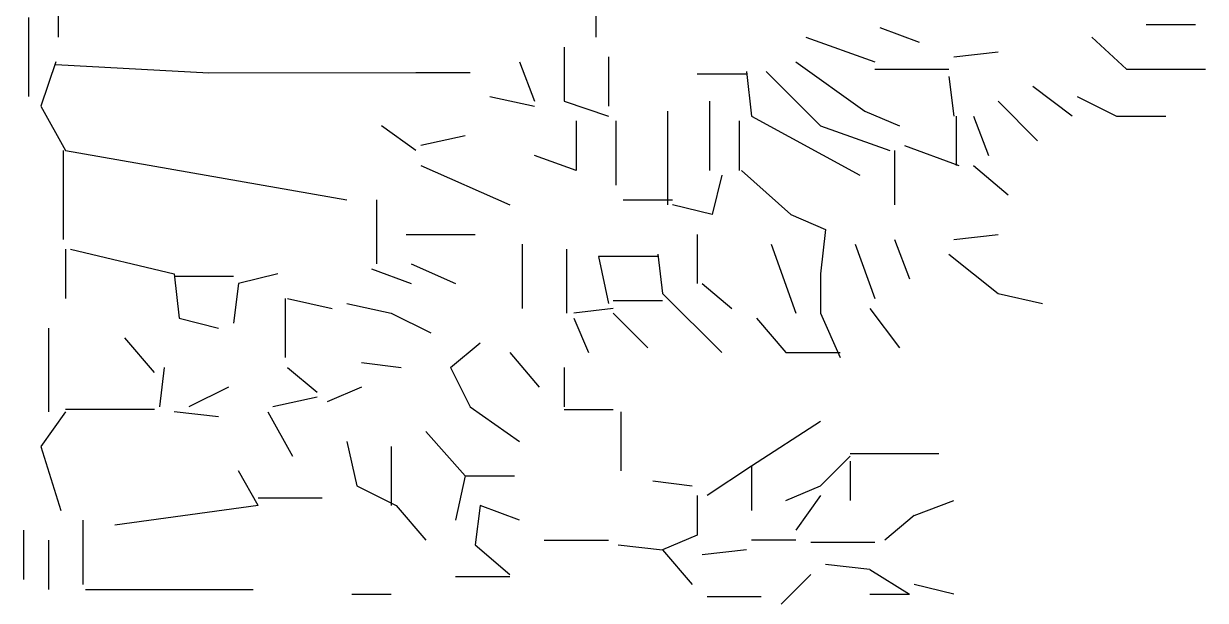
# Model space of a CAD drawing. Header units: millimetres. Extents: x 79741 to 173011, y 86123 to 135501.
# Drawn here: x 122248 to 123443, y 100824 to 101407 of the extents above; entities that cross this region are included whole.
import ezdxf

# ---------------------------------------------------------------- set-up
doc = ezdxf.new("R2010")
doc.units = ezdxf.units.MM

# ---------------------------------------------------------------- blocks, each defined once
blk = doc.blocks.new('A$C53ED0D15')
at = {"linetype": 'Continuous'}
for p, q in [((3069, 8471.5), (3069, 8531.3)), ((3069, 8471.5), (3069, 8531.3)), ((2525.5, 8526.3), (2525.5, 8471.5)), ((2495.6, 8491.4), (2495.6, 8411.6)), ((3355.7, 8481.4), (3395.6, 8466.5)), ((3355.7, 8481.4), (3395.6, 8466.5)), ((3355.7, 8481.4), (3395.6, 8466.5)), ((3355.7, 8481.4), (3395.6, 8466.5)), ((3674.8, 8483.9), (3624.9, 8483.9)), ((3674.8, 8483.9), (3624.9, 8483.9)), ((3674.8, 8483.9), (3624.9, 8483.9)), ((3280.9, 8471.5), (3350.7, 8446.5)), ((3280.9, 8471.5), (3350.7, 8446.5)), ((3280.9, 8471.5), (3350.7, 8446.5)), ((3280.9, 8471.5), (3350.7, 8446.5)), ((3570.1, 8471.5), (3605, 8439.1)), ((3036.6, 8461.5), (3036.6, 8406.6)), ((3036.6, 8461.5), (3036.6, 8406.6)), ((3430.5, 8451.5), (3475.3, 8456.5)), ((3430.5, 8451.5), (3475.3, 8456.5)), ((3430.5, 8451.5), (3475.3, 8456.5)), ((2523, 8446.5), (2508, 8401.7)), ((2523, 8446.5), (2508, 8401.7)), ((2523, 8446.5), (2508, 8401.7)), ((2523, 8446.5), (2508, 8401.7)), ((2523, 8444), (2677.6, 8435.3)), ((2523, 8444), (2677.6, 8435.3)), ((2523, 8444), (2677.6, 8435.3)), ((2523, 8444), (2677.6, 8435.3)), ((2523, 8444), (2677.6, 8435.3)), ((2523, 8444), (2677.6, 8435.3)), ((2523, 8444), (2677.6, 8435.3)), ((2523, 8444), (2677.6, 8435.3)), ((2991.7, 8446.5), (3006.7, 8406.6)), ((3081.5, 8451.5), (3081.5, 8401.7)), ((3081.5, 8451.5), (3081.5, 8401.7)), ((3270.9, 8446.5), (3340.7, 8396.7)), ((3270.9, 8446.5), (3340.7, 8396.7)), ((3270.9, 8446.5), (3340.7, 8396.7)), ((2677.6, 8435.3), (2887, 8435.9)), ((2677.6, 8435.3), (2887, 8435.9)), ((2677.6, 8435.3), (2887, 8435.9)), ((2677.6, 8435.3), (2887, 8435.9)), ((2677.6, 8435.3), (2887, 8435.9)), ((2677.6, 8435.3), (2887, 8435.9)), ((2677.6, 8435.3), (2887, 8435.9)), ((2677.6, 8435.3), (2887, 8435.9)), ((2887, 8435.9), (2941.8, 8435.9)), ((2887, 8435.9), (2941.8, 8435.9)), ((2887, 8435.9), (2941.8, 8435.9)), ((2887, 8435.9), (2941.8, 8435.9)), ((2887, 8435.9), (2941.8, 8435.9)), ((2887, 8435.9), (2941.8, 8435.9)), ((2887, 8435.9), (2941.8, 8435.9)), ((2887, 8435.9), (2941.8, 8435.9)), ((3221.1, 8434.1), (3171.2, 8434.1)), ((3221.1, 8434.1), (3171.2, 8434.1)), ((3221.1, 8434.1), (3171.2, 8434.1)), ((3221.1, 8434.1), (3171.2, 8434.1)), ((3221.1, 8436.6), (3226, 8391.7)), ((3241, 8436.6), (3295.8, 8381.7)), ((3241, 8436.6), (3295.8, 8381.7)), ((3350.7, 8439.1), (3425.5, 8439.1)), ((3425.5, 8431.6), (3430.5, 8391.7)), ((3425.5, 8431.6), (3430.5, 8391.7)), ((3605, 8439.1), (3684.8, 8439.1)), ((3550.1, 8391.7), (3510.3, 8421.6)), ((3550.1, 8391.7), (3510.3, 8421.6)), ((3550.1, 8391.7), (3510.3, 8421.6)), ((3550.1, 8391.7), (3510.3, 8421.6)), ((3550.1, 8391.7), (3510.3, 8421.6)), ((2961.8, 8411.6), (3006.7, 8401.7)), ((3555.1, 8411.6), (3595, 8391.7)), ((2508, 8401.7), (2533, 8356.8)), ((2508, 8401.7), (2533, 8356.8)), ((2508, 8401.7), (2533, 8356.8)), ((2508, 8401.7), (2533, 8356.8)), ((3036.6, 8406.6), (3081.5, 8391.7)), ((3141.3, 8396.7), (3141.3, 8301.9)), ((3183.7, 8406.6), (3183.7, 8336.8)), ((3183.7, 8406.6), (3183.7, 8336.8)), ((3183.7, 8406.6), (3183.7, 8336.8)), ((3340.7, 8396.7), (3375.6, 8381.7)), ((3340.7, 8396.7), (3375.6, 8381.7)), ((3340.7, 8396.7), (3375.6, 8381.7)), ((3475.3, 8406.6), (3515.2, 8366.8)), ((3475.3, 8406.6), (3515.2, 8366.8)), ((3475.3, 8406.6), (3515.2, 8366.8)), ((3475.3, 8406.6), (3515.2, 8366.8)), ((3475.3, 8406.6), (3515.2, 8366.8)), ((3049, 8386.7), (3049, 8336.8)), ((3049, 8386.7), (3049, 8336.8)), ((3049, 8386.7), (3049, 8336.8)), ((3049, 8386.7), (3049, 8336.8)), ((3049, 8386.7), (3049, 8336.8)), ((3088.9, 8386.7), (3088.9, 8321.9)), ((3213.6, 8386.7), (3213.6, 8336.8)), ((3226, 8391.7), (3335.7, 8331.9)), ((3433, 8391.7), (3433, 8341.8)), ((3433, 8391.7), (3433, 8341.8)), ((3450.4, 8391.7), (3465.4, 8351.8)), ((3595, 8391.7), (3644.9, 8391.7)), ((2887, 8356.8), (2852.1, 8381.7)), ((2936.8, 8371.7), (2892, 8361.8)), ((3295.8, 8381.7), (3365.7, 8356.8)), ((3295.8, 8381.7), (3365.7, 8356.8)), ((3380.6, 8361.8), (3435.5, 8341.8)), ((3380.6, 8361.8), (3435.5, 8341.8)), ((3380.6, 8361.8), (3435.5, 8341.8)), ((3380.6, 8361.8), (3435.5, 8341.8)), ((3380.6, 8361.8), (3435.5, 8341.8)), ((3380.6, 8361.8), (3435.5, 8341.8)), ((2530.5, 8356.8), (2530.5, 8267)), ((2533, 8356.8), (2817.2, 8306.9)), ((3049, 8336.8), (3006.7, 8351.8)), ((3049, 8336.8), (3006.7, 8351.8)), ((3049, 8336.8), (3006.7, 8351.8)), ((3049, 8336.8), (3006.7, 8351.8)), ((3049, 8336.8), (3006.7, 8351.8)), ((3370.6, 8356.8), (3370.6, 8301.9)), ((2892, 8341.8), (2981.7, 8301.9)), ((2892, 8341.8), (2981.7, 8301.9)), ((2892, 8341.8), (2981.7, 8301.9)), ((2892, 8341.8), (2981.7, 8301.9)), ((2892, 8341.8), (2981.7, 8301.9)), ((2892, 8341.8), (2981.7, 8301.9)), ((3216.1, 8336.8), (3265.9, 8292)), ((3216.1, 8336.8), (3265.9, 8292)), ((3216.1, 8336.8), (3265.9, 8292)), ((3216.1, 8336.8), (3265.9, 8292)), ((3450.4, 8341.8), (3485.3, 8311.9)), ((3450.4, 8341.8), (3485.3, 8311.9)), ((3450.4, 8341.8), (3485.3, 8311.9)), ((3450.4, 8341.8), (3485.3, 8311.9)), ((3450.4, 8341.8), (3485.3, 8311.9)), ((3196.1, 8331.9), (3186.2, 8292)), ((3196.1, 8331.9), (3186.2, 8292)), ((3196.1, 8331.9), (3186.2, 8292)), ((3196.1, 8331.9), (3186.2, 8292)), ((2847.1, 8306.9), (2847.1, 8242.1)), ((2847.1, 8306.9), (2847.1, 8242.1)), ((2847.1, 8306.9), (2847.1, 8242.1)), ((3096.4, 8306.9), (3146.3, 8306.9)), ((3186.2, 8292), (3146.3, 8301.9)), ((3186.2, 8292), (3146.3, 8301.9)), ((3186.2, 8292), (3146.3, 8301.9)), ((3186.2, 8292), (3146.3, 8301.9)), ((3265.9, 8292), (3300.8, 8277)), ((3265.9, 8292), (3300.8, 8277)), ((3265.9, 8292), (3300.8, 8277)), ((3265.9, 8292), (3300.8, 8277)), ((3265.9, 8292), (3300.8, 8277)), ((3300.8, 8277), (3295.8, 8232.1)), ((3300.8, 8277), (3295.8, 8232.1)), ((3300.8, 8277), (3295.8, 8232.1)), ((3300.8, 8277), (3295.8, 8232.1)), ((3300.8, 8277), (3295.8, 8232.1)), ((3300.8, 8277), (3295.8, 8232.1)), ((2877, 8272), (2946.8, 8272)), ((3171.2, 8272), (3171.2, 8222.2)), ((3171.2, 8272), (3171.2, 8222.2)), ((3171.2, 8272), (3171.2, 8222.2)), ((3370.6, 8267), (3385.6, 8227.1)), ((3370.6, 8267), (3385.6, 8227.1)), ((3430.5, 8267), (3475.3, 8272)), ((3430.5, 8267), (3475.3, 8272)), ((3430.5, 8267), (3475.3, 8272)), ((3430.5, 8267), (3475.3, 8272)), ((3430.5, 8267), (3475.3, 8272)), ((3430.5, 8267), (3475.3, 8272)), ((3430.5, 8267), (3475.3, 8272)), ((3430.5, 8267), (3475.3, 8272)), ((3430.5, 8267), (3475.3, 8272)), ((2533, 8257.1), (2533, 8207.2)), ((2533, 8257.1), (2533, 8207.2)), ((2533, 8257.1), (2533, 8207.2)), ((2538, 8257.1), (2642.7, 8232.1)), ((2538, 8257.1), (2642.7, 8232.1)), ((2994.2, 8262.1), (2994.2, 8197.2)), ((2994.2, 8262.1), (2994.2, 8197.2)), ((2994.2, 8262.1), (2994.2, 8197.2)), ((2994.2, 8262.1), (2994.2, 8197.2)), ((3039.1, 8257.1), (3039.1, 8192.2)), ((3039.1, 8257.1), (3039.1, 8192.2)), ((3039.1, 8257.1), (3039.1, 8192.2)), ((3131.3, 8252.1), (3136.3, 8212.2)), ((3131.3, 8252.1), (3136.3, 8212.2)), ((3246, 8262.1), (3270.9, 8192.2)), ((3330.8, 8262.1), (3350.7, 8207.2)), ((3330.8, 8262.1), (3350.7, 8207.2)), ((3330.8, 8262.1), (3350.7, 8207.2)), ((3330.8, 8262.1), (3350.7, 8207.2)), ((3330.8, 8262.1), (3350.7, 8207.2)), ((3425.5, 8252.1), (3475.3, 8212.2)), ((2882, 8242.1), (2926.9, 8222.2)), ((2882, 8242.1), (2926.9, 8222.2)), ((2882, 8242.1), (2926.9, 8222.2)), ((2882, 8242.1), (2926.9, 8222.2)), ((3131.3, 8249.6), (3071.5, 8249.6)), ((3071.5, 8249.6), (3081.5, 8202.2)), ((3131.3, 8249.6), (3071.5, 8249.6)), ((3071.5, 8249.6), (3081.5, 8202.2)), ((2642.7, 8232.1), (2647.7, 8187.3)), ((2642.7, 8232.1), (2647.7, 8187.3)), ((2642.7, 8232.1), (2647.7, 8187.3)), ((2642.7, 8232.1), (2647.7, 8187.3)), ((2642.7, 8232.1), (2647.7, 8187.3)), ((2642.7, 8232.1), (2647.7, 8187.3)), ((2642.7, 8229.6), (2702.5, 8229.6)), ((2642.7, 8229.6), (2702.5, 8229.6)), ((2747.4, 8232.1), (2707.5, 8222.2)), ((2747.4, 8232.1), (2707.5, 8222.2)), ((2747.4, 8232.1), (2707.5, 8222.2)), ((2747.4, 8232.1), (2707.5, 8222.2)), ((2747.4, 8232.1), (2707.5, 8222.2)), ((2747.4, 8232.1), (2707.5, 8222.2)), ((2747.4, 8232.1), (2707.5, 8222.2)), ((2747.4, 8232.1), (2707.5, 8222.2)), ((2747.4, 8232.1), (2707.5, 8222.2)), ((2747.4, 8232.1), (2707.5, 8222.2)), ((2747.4, 8232.1), (2707.5, 8222.2)), ((2747.4, 8232.1), (2707.5, 8222.2)), ((2842.1, 8237.1), (2882, 8222.2)), ((2842.1, 8237.1), (2882, 8222.2)), ((3295.8, 8232.1), (3295.8, 8192.2)), ((2707.5, 8222.2), (2702.5, 8182.3)), ((3176.2, 8222.2), (3206.1, 8197.2)), ((3176.2, 8222.2), (3206.1, 8197.2)), ((3176.2, 8222.2), (3206.1, 8197.2)), ((3176.2, 8222.2), (3206.1, 8197.2)), ((2754.9, 8207.2), (2754.9, 8147.4)), ((2757.3, 8207.2), (2802.2, 8197.2)), ((2757.3, 8207.2), (2802.2, 8197.2)), ((3136.3, 8204.7), (3086.4, 8204.7)), ((3136.3, 8204.7), (3086.4, 8204.7)), ((3136.3, 8212.2), (3196.1, 8152.4)), ((3136.3, 8212.2), (3196.1, 8152.4)), ((3136.3, 8212.2), (3196.1, 8152.4)), ((3136.3, 8212.2), (3196.1, 8152.4)), ((3475.3, 8212.2), (3520.2, 8202.2)), ((2817.2, 8202.2), (2862, 8192.2)), ((2862, 8192.2), (2902, 8172.3)), ((2862, 8192.2), (2902, 8172.3)), ((2862, 8192.2), (2902, 8172.3)), ((2862, 8192.2), (2902, 8172.3)), ((3086.4, 8197.2), (3046.5, 8192.2)), ((3086.4, 8192.2), (3121.3, 8157.3)), ((3086.4, 8192.2), (3121.3, 8157.3)), ((3086.4, 8192.2), (3121.3, 8157.3)), ((3086.4, 8192.2), (3121.3, 8157.3)), ((3295.8, 8192.2), (3315.8, 8147.4)), ((3295.8, 8192.2), (3315.8, 8147.4)), ((3295.8, 8192.2), (3315.8, 8147.4)), ((3295.8, 8192.2), (3315.8, 8147.4)), ((3295.8, 8192.2), (3315.8, 8147.4)), ((3345.7, 8197.2), (3375.6, 8157.3)), ((3345.7, 8197.2), (3375.6, 8157.3)), ((3345.7, 8197.2), (3375.6, 8157.3)), ((3345.7, 8197.2), (3375.6, 8157.3)), ((3345.7, 8197.2), (3375.6, 8157.3)), ((3345.7, 8197.2), (3375.6, 8157.3)), ((3345.7, 8197.2), (3375.6, 8157.3)), ((3345.7, 8197.2), (3375.6, 8157.3)), ((3345.7, 8197.2), (3375.6, 8157.3)), ((3345.7, 8197.2), (3375.6, 8157.3)), ((2647.7, 8187.3), (2687.5, 8177.3)), ((2647.7, 8187.3), (2687.5, 8177.3)), ((2647.7, 8187.3), (2687.5, 8177.3)), ((2647.7, 8187.3), (2687.5, 8177.3)), ((2647.7, 8187.3), (2687.5, 8177.3)), ((2647.7, 8187.3), (2687.5, 8177.3)), ((3046.5, 8187.3), (3061.5, 8152.4)), ((3046.5, 8187.3), (3061.5, 8152.4)), ((3231, 8187.3), (3260.9, 8152.4)), ((3231, 8187.3), (3260.9, 8152.4)), ((3231, 8187.3), (3260.9, 8152.4)), ((3231, 8187.3), (3260.9, 8152.4)), ((2515.5, 8177.3), (2515.5, 8092.5)), ((2515.5, 8177.3), (2515.5, 8092.5)), ((2515.5, 8177.3), (2515.5, 8092.5)), ((2622.7, 8132.4), (2592.8, 8167.3)), ((2622.7, 8132.4), (2592.8, 8167.3)), ((2622.7, 8132.4), (2592.8, 8167.3)), ((2622.7, 8132.4), (2592.8, 8167.3)), ((2622.7, 8132.4), (2592.8, 8167.3)), ((2622.7, 8132.4), (2592.8, 8167.3)), ((2622.7, 8132.4), (2592.8, 8167.3)), ((2921.9, 8137.4), (2951.8, 8162.3)), ((2921.9, 8137.4), (2951.8, 8162.3)), ((2981.7, 8152.4), (3011.6, 8117.5)), ((2981.7, 8152.4), (3011.6, 8117.5)), ((3260.9, 8152.4), (3315.8, 8152.4)), ((3260.9, 8152.4), (3315.8, 8152.4)), ((3260.9, 8152.4), (3315.8, 8152.4)), ((3260.9, 8152.4), (3315.8, 8152.4)), ((2632.7, 8137.4), (2627.7, 8097.5)), ((2632.7, 8137.4), (2627.7, 8097.5)), ((2757.3, 8137.4), (2787.3, 8112.5)), ((2757.3, 8137.4), (2787.3, 8112.5)), ((2757.3, 8137.4), (2787.3, 8112.5)), ((2832.1, 8142.4), (2872, 8137.4)), ((2921.9, 8137.4), (2941.8, 8097.5)), ((2921.9, 8137.4), (2941.8, 8097.5)), ((2921.9, 8137.4), (2941.8, 8097.5)), ((2921.9, 8137.4), (2941.8, 8097.5)), ((3036.6, 8137.4), (3036.6, 8097.5)), ((3036.6, 8137.4), (3036.6, 8097.5)), ((3036.6, 8137.4), (3036.6, 8097.5)), ((2697.5, 8117.5), (2657.6, 8097.5)), ((2697.5, 8117.5), (2657.6, 8097.5)), ((2832.1, 8117.5), (2797.2, 8102.5)), ((2787.3, 8107.5), (2742.4, 8097.5)), ((2941.8, 8097.5), (2991.7, 8062.6)), ((2941.8, 8097.5), (2991.7, 8062.6)), ((2533, 8092.5), (2508, 8057.6)), ((2622.7, 8095), (2533, 8095)), ((2622.7, 8095), (2533, 8095)), ((2622.7, 8095), (2533, 8095)), ((2687.5, 8087.5), (2642.7, 8092.5)), ((2687.5, 8087.5), (2642.7, 8092.5)), ((2687.5, 8087.5), (2642.7, 8092.5)), ((2687.5, 8087.5), (2642.7, 8092.5)), ((2737.4, 8092.5), (2762.3, 8047.6)), ((3036.6, 8095), (3086.4, 8095)), ((3036.6, 8095), (3086.4, 8095)), ((3036.6, 8095), (3086.4, 8095)), ((3036.6, 8095), (3086.4, 8095)), ((3036.6, 8095), (3086.4, 8095)), ((3036.6, 8095), (3086.4, 8095)), ((3036.6, 8095), (3086.4, 8095)), ((3093.9, 8092.5), (3093.9, 8032.7)), ((3093.9, 8092.5), (3093.9, 8032.7)), ((3295.8, 8082.6), (3226, 8037.7)), ((2817.2, 8062.6), (2827.2, 8017.7)), ((2817.2, 8062.6), (2827.2, 8017.7)), ((2817.2, 8062.6), (2827.2, 8017.7)), ((2897, 8072.6), (2936.8, 8027.7)), ((2897, 8072.6), (2936.8, 8027.7)), ((2897, 8072.6), (2936.8, 8027.7)), ((2897, 8072.6), (2936.8, 8027.7)), ((2897, 8072.6), (2936.8, 8027.7)), ((2897, 8072.6), (2936.8, 8027.7)), ((2508, 8057.6), (2528, 7992.8)), ((2862, 8057.6), (2862, 7997.8)), ((2862, 8057.6), (2862, 7997.8)), ((2862, 8057.6), (2862, 7997.8)), ((2862, 8057.6), (2862, 7997.8)), ((3415.5, 8050.1), (3325.8, 8050.1)), ((3415.5, 8050.1), (3325.8, 8050.1)), ((3226, 8037.7), (3181.2, 8007.8)), ((3226, 8037.7), (3181.2, 8007.8)), ((3226, 8037.7), (3181.2, 8007.8)), ((3226, 8037.7), (3181.2, 8007.8)), ((3226, 8037.7), (3181.2, 8007.8)), ((3226, 8037.7), (3181.2, 8007.8)), ((3226, 8037.7), (3181.2, 8007.8)), ((3226, 8037.7), (3181.2, 8007.8)), ((3226, 8037.7), (3181.2, 8007.8)), ((3226, 8037.7), (3226, 7992.8)), ((3325.8, 8047.6), (3295.8, 8017.7)), ((3325.8, 8047.6), (3295.8, 8017.7)), ((3325.8, 8042.7), (3325.8, 8002.8)), ((3325.8, 8042.7), (3325.8, 8002.8)), ((3325.8, 8042.7), (3325.8, 8002.8)), ((2727.4, 7997.8), (2707.5, 8032.7)), ((2727.4, 7997.8), (2707.5, 8032.7)), ((2727.4, 7997.8), (2707.5, 8032.7)), ((2727.4, 7997.8), (2707.5, 8032.7)), ((2727.4, 7997.8), (2707.5, 8032.7)), ((2727.4, 7997.8), (2707.5, 8032.7)), ((2936.8, 8027.7), (2926.9, 7982.8)), ((2936.8, 8027.7), (2986.7, 8027.7)), ((2936.8, 8027.7), (2986.7, 8027.7)), ((2827.2, 8017.7), (2867, 7997.8)), ((2827.2, 8017.7), (2867, 7997.8)), ((2827.2, 8017.7), (2867, 7997.8)), ((3126.3, 8022.7), (3166.2, 8017.7)), ((3260.9, 8002.8), (3295.8, 8017.7)), ((2792.2, 8005.3), (2727.4, 8005.3)), ((2792.2, 8005.3), (2727.4, 8005.3)), ((2792.2, 8005.3), (2727.4, 8005.3)), ((3171.2, 8007.8), (3171.2, 7967.9)), ((3171.2, 8007.8), (3171.2, 7967.9)), ((3171.2, 8007.8), (3171.2, 7967.9)), ((3171.2, 8007.8), (3171.2, 7967.9)), ((3171.2, 8007.8), (3171.2, 7967.9)), ((3295.8, 8007.8), (3270.9, 7972.9)), ((3390.6, 7987.8), (3430.5, 8002.8)), ((2727.4, 7997.8), (2582.8, 7977.8)), ((2727.4, 7997.8), (2582.8, 7977.8)), ((2867, 7997.8), (2897, 7962.9)), ((2951.8, 7997.8), (2946.8, 7957.9)), ((2951.8, 7997.8), (2946.8, 7957.9)), ((2991.7, 7982.8), (2951.8, 7997.8)), ((2991.7, 7982.8), (2951.8, 7997.8)), ((2550.4, 7982.8), (2550.4, 7918)), ((3390.6, 7987.8), (3360.7, 7962.9)), ((3390.6, 7987.8), (3360.7, 7962.9)), ((3390.6, 7987.8), (3360.7, 7962.9)), ((2490.6, 7923), (2490.6, 7972.9)), ((3171.2, 7967.9), (3136.3, 7952.9)), ((3171.2, 7967.9), (3136.3, 7952.9)), ((3171.2, 7967.9), (3136.3, 7952.9)), ((3171.2, 7967.9), (3136.3, 7952.9)), ((3171.2, 7967.9), (3136.3, 7952.9)), ((2515.5, 7962.9), (2515.5, 7913)), ((2946.8, 7957.9), (2981.7, 7928)), ((2946.8, 7957.9), (2981.7, 7928)), ((3016.6, 7962.9), (3081.5, 7962.9)), ((3091.4, 7957.9), (3136.3, 7952.9)), ((3270.9, 7962.9), (3226, 7962.9)), ((3270.9, 7962.9), (3226, 7962.9)), ((3350.7, 7960.4), (3285.9, 7960.4)), ((3350.7, 7960.4), (3285.9, 7960.4)), ((3350.7, 7960.4), (3285.9, 7960.4)), ((3350.7, 7960.4), (3285.9, 7960.4)), ((3350.7, 7960.4), (3285.9, 7960.4)), ((3136.3, 7952.9), (3166.2, 7918)), ((3136.3, 7952.9), (3166.2, 7918)), ((3221.1, 7952.9), (3176.2, 7947.9)), ((3221.1, 7952.9), (3176.2, 7947.9)), ((3221.1, 7952.9), (3176.2, 7947.9)), ((3221.1, 7952.9), (3176.2, 7947.9)), ((3221.1, 7952.9), (3176.2, 7947.9)), ((3221.1, 7952.9), (3176.2, 7947.9)), ((3345.7, 7933), (3300.8, 7938)), ((3345.7, 7933), (3385.6, 7908)), ((3345.7, 7933), (3385.6, 7908)), ((3345.7, 7933), (3385.6, 7908)), ((3345.7, 7933), (3385.6, 7908)), ((2981.7, 7925.5), (2926.9, 7925.5)), ((2981.7, 7925.5), (2926.9, 7925.5)), ((2981.7, 7925.5), (2926.9, 7925.5)), ((3285.9, 7928), (3256, 7898.1)), ((3430.5, 7908), (3390.6, 7918)), ((3430.5, 7908), (3390.6, 7918)), ((2552.9, 7913), (2722.4, 7913)), ((2552.9, 7913), (2722.4, 7913)), ((2822.2, 7908), (2862, 7908)), ((3236, 7905.5), (3181.2, 7905.5)), ((3236, 7905.5), (3181.2, 7905.5)), ((3236, 7905.5), (3181.2, 7905.5)), ((3345.7, 7908), (3385.6, 7908)), ((3345.7, 7908), (3385.6, 7908))]:
    blk.add_line(p, q, dxfattribs=at)

msp = doc.modelspace()

# ---------------------------------------------------------------- block references
msp.add_blockref('A$C53ED0D15', (119757.9, 92921.8))

doc.saveas('drawing.dxf')
